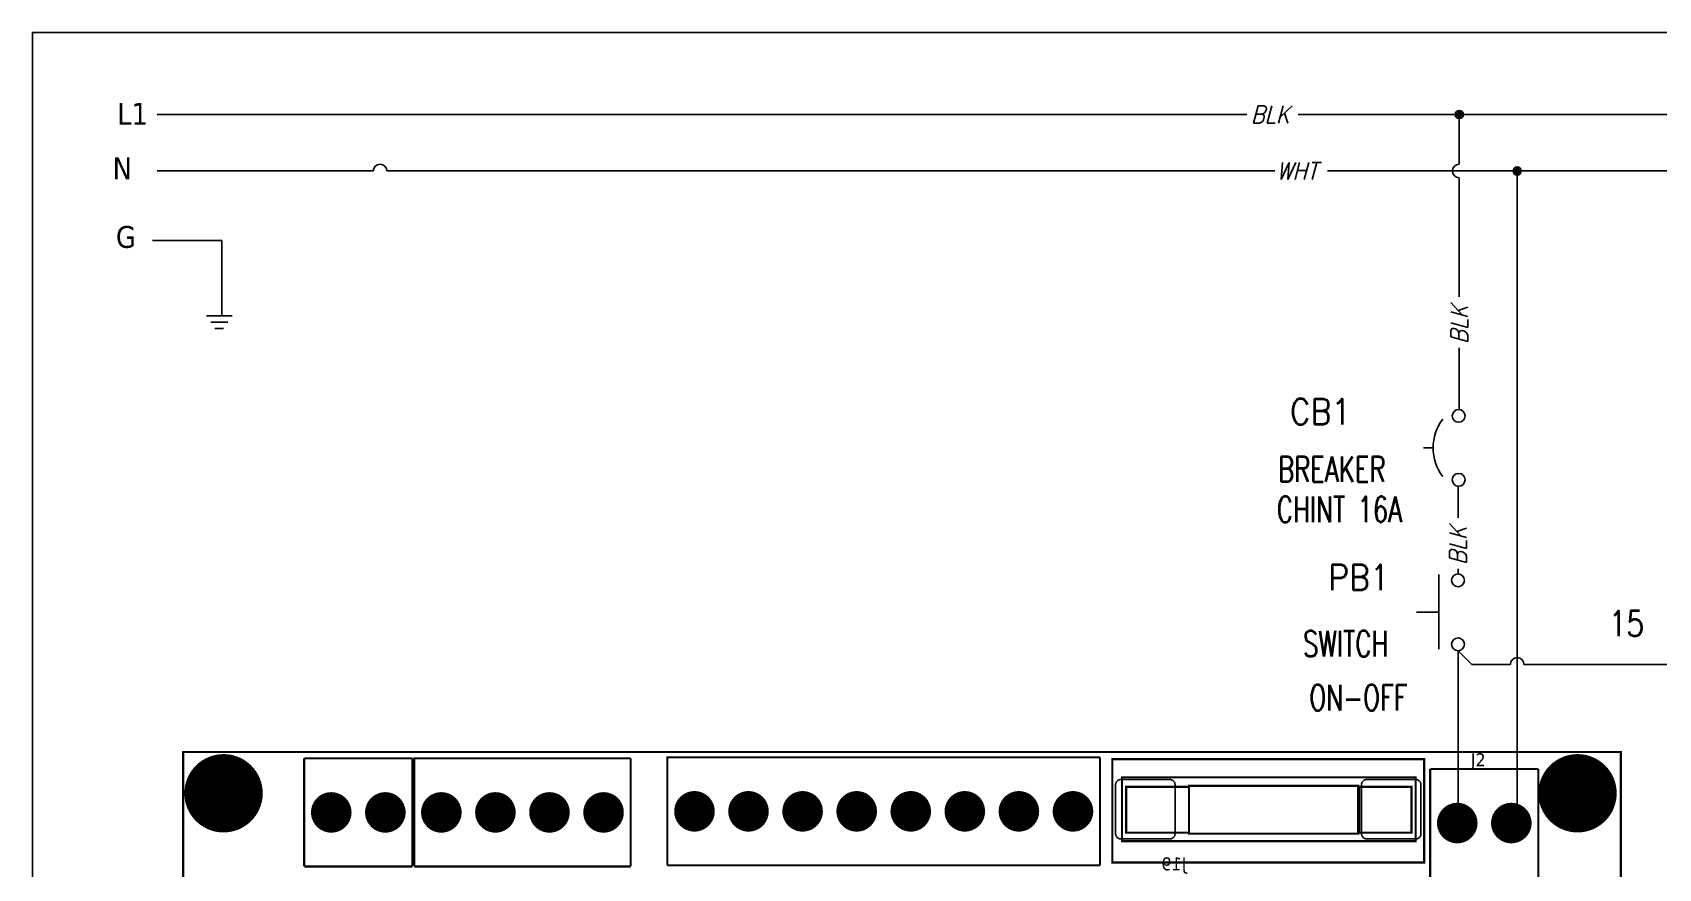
# Model space of a CAD drawing. Header units: millimetres. Extents: x 123.5 to 144.3, y 105.4 to 121.6.
# Drawn here: x 123.51 to 135.41, y 115.47 to 121.59 of the extents above; entities that cross this region are included whole.
import ezdxf
from ezdxf.enums import TextEntityAlignment as Align

# ---------------------------------------------------------------- set-up
doc = ezdxf.new("R2010")
doc.units = ezdxf.units.MM
doc.linetypes.add('HIDDEN2', pattern=[0.1875, 0.125, -0.0625])
for name, color, linetype in [('BLK_12AWG', 7, 'Continuous'), ('DESC', 250, 'Continuous'), ('MISC', 7, 'Continuous'), ('SYMS', 7, 'Continuous'), ('TAGS', 250, 'Continuous'), ('WIRES', 7, 'Continuous')]:
    doc.layers.add(name, color=color, linetype=linetype)
doc.layers.add('WIRENO', color=7, linetype='Continuous', true_color=0x000000)
doc.styles.get("Standard").update_dxf_attribs({"font": 'tahoma.ttf'})
doc.styles.add('WD', font='romans.shx')

# ---------------------------------------------------------------- blocks, each defined once
blk = doc.blocks.new('VPB11')
for p, q in [((-0.0938, 0.1849), (-0.0938, -0.1801)), ((-0.2022, 0), (-0.0938, 0))]:
    blk.add_line(p, q)
for centre in [(0, 0.1562), (0, -0.1562)]:
    blk.add_circle(centre, 0.0312)
at = {"style": 'WD'}
for tag, p, width in [('INST', (0.1269, 0.3902), 0.7), ('LOC', (0.1269, 0.2206), 0.7), ('TAG1', (0.1269, 0.0644), 0.9), ('XREF', (0.1287, -0.09), 0.7), ('DESC1', (0.1287, -0.242), 0.7), ('DESC2', (0.1287, -0.3982), 0.7)]:
    blk.add_attdef(tag, p, '', height=0.125, dxfattribs=dict(at, width=width))
at = {"linetype": 'Continuous', "style": 'WD'}
for tag, height, flags, p in [('TERM01', 0.125, 8, (-0.055, 0.2223)), ('MFG', 0.01, 9, (-0.1421, -0.0881)), ('CAT', 0.01, 9, (-0.1421, -0.0731))]:
    blk.add_attdef(tag, text='', height=height, dxfattribs=dict(at, flags=flags)).set_placement(p, align=Align.RIGHT)
at = {"color": 7, "style": 'WD', "flags": 1}
for tag, p in [('X2TERM01', (0, 0.1875)), ('X8TERM02', (0, -0.1875))]:
    blk.add_attdef(tag, p, '', height=0.0125, dxfattribs=at)
at = {"color": 7, "style": 'WD'}
for tag, p in [('X4LINK', (-0.2656, 0)), ('X1LINK', (0, 0))]:
    blk.add_attdef(tag, p, '', height=0.01, dxfattribs=at)
at = {"style": 'WD'}
for tag, flags, p in [('CONTACT', 1, (-0.1421, -0.0531)), ('FAMILY', 9, (-0.1421, -0.0365))]:
    blk.add_attdef(tag, text='', height=0.01, dxfattribs=dict(at, flags=flags)).set_placement(p, align=Align.RIGHT)
at = {"linetype": 'Continuous', "style": 'WD', "flags": 9}
blk.add_attdef('ASSYCODE', text='', height=0.01, dxfattribs=at).set_placement((-0.1551, -0.1064), align=Align.CENTER)
at = {"linetype": 'Continuous', "style": 'WD', "flags": 8}
blk.add_attdef('TERM02', text='', height=0.125, dxfattribs=at).set_placement((-0.0407, -0.2291), align=Align.TOP_RIGHT)
blk = doc.blocks.new('WDDOT')
for radius in [0.03, 0.0187, 0.00929]:
    blk.add_circle((0, 0), radius)
blk = doc.blocks.new('HT0_LGENERIC')
at = {"style": 'WD', "oblique": 15, "width": 0.9}
blk.add_attdef('COLOR', text='', height=0.125, dxfattribs=at).set_placement((0, 0), align=Align.MIDDLE_CENTER)
at = {"color": 7, "style": 'WD'}
for tag, p in [('X4_TINY_DOT_DONT_REMOVE', (-0.125, 0)), ('X1_TINY_DOT_DONT_REMOVE', (0.125, 0))]:
    blk.add_attdef(tag, p, '', height=0.0001, dxfattribs=at)
at = {"style": 'WD', "flags": 1}
for tag, p in [('X4TERM01', (-0.125, 0)), ('X1TERM01', (0.125, 0))]:
    blk.add_attdef(tag, p, '', height=0.01, dxfattribs=at)
blk = doc.blocks.new('VT0_LGENERIC')
at = {"style": 'WD', "oblique": 15, "width": 0.9}
blk.add_attdef('COLOR', text='', height=0.125, rotation=90, dxfattribs=at).set_placement((0, 0), align=Align.MIDDLE_CENTER)
at = {"style": 'WD', "flags": 1}
for tag, p in [('X2TERM01', (0, 0.25)), ('X8TERM01', (0, -0.25))]:
    blk.add_attdef(tag, p, '', height=0.01, rotation=90, dxfattribs=at)
at = {"color": 7, "style": 'WD'}
for tag, p in [('X2_TINY_DOT_DONT_REMOVE', (0, 0.25)), ('X8_TINY_DOT_DONT_REMOVE', (0, -0.25))]:
    blk.add_attdef(tag, p, '', height=0.0001, rotation=90, dxfattribs=at)
blk = doc.blocks.new('VGND2')
for p, q in [((0.09375, 0), (-0.09375, 0)), ((-0.0625, -0.046875), (0.0625, -0.046875)), ((-0.03125, -0.09375), (0.03125, -0.09375))]:
    blk.add_line(p, q)
at = {"style": 'WD', "flags": 1}
blk.add_attdef('X2TERM01', (0, 0), '', height=0.01, dxfattribs=at)
blk = doc.blocks.new('VCB1')
at = {"linetype": 'HIDDEN2'}
blk.add_line((-0.1712, 0), (-0.125, 0), dxfattribs=at)
for centre in [(0, 0.1562), (0, -0.1562)]:
    blk.add_circle(centre, 0.0312)
blk.add_arc((0.1094, 0), 0.2344, 143.1301, 216.8699)
at = {"style": 'WD'}
for tag, p, width in [('INST', (0.2188, 0.3883), 0.7), ('LOC', (0.2188, 0.2188), 0.7), ('TAG1', (0.1269, 0.0644), 0.9), ('XREF', (0.1287, -0.09), 0.7), ('DESC1', (0.1287, -0.242), 0.7), ('DESC2', (0.1287, -0.3893), 0.7)]:
    blk.add_attdef(tag, p, '', height=0.125, dxfattribs=dict(at, width=width))
at = {"linetype": 'Continuous', "style": 'WD'}
for tag, height, flags, p in [('TERM01', 0.125, 8, (-0.055, 0.2066)), ('MFG', 0.01, 9, (-0.1421, -0.0881)), ('CAT', 0.01, 9, (-0.1421, -0.0731))]:
    blk.add_attdef(tag, text='', height=height, dxfattribs=dict(at, flags=flags)).set_placement(p, align=Align.RIGHT)
at = {"style": 'WD', "width": 0.7}
blk.add_attdef('RATING1', text='', height=0.125, dxfattribs=at).set_placement((-0.1875, 0.0625), align=Align.RIGHT)
at = {"color": 7, "style": 'WD', "flags": 1}
for tag, p in [('X2TERM01', (0, 0.1875)), ('X8TERM02', (0, -0.1875))]:
    blk.add_attdef(tag, p, '', height=0.0125, dxfattribs=at)
at = {"color": 7, "style": 'WD'}
for tag, p in [('X4LINK', (-0.25, 0)), ('X1LINK', (0, 0))]:
    blk.add_attdef(tag, p, '', height=0.01, dxfattribs=at)
at = {"style": 'WD', "flags": 9}
for tag, p in [('FAMILY', (-0.1421, -0.0365)), ('CONTACT', (-0.1288, -0.1291))]:
    blk.add_attdef(tag, text='', height=0.01, dxfattribs=at).set_placement(p, align=Align.RIGHT)
at = {"linetype": 'Continuous', "style": 'WD', "flags": 9}
blk.add_attdef('ASSYCODE', text='', height=0.01, dxfattribs=at).set_placement((-0.1533, -0.1061), align=Align.CENTER)
at = {"linetype": 'Continuous', "style": 'WD', "flags": 8}
blk.add_attdef('TERM02', text='', height=0.125, dxfattribs=at).set_placement((-0.0407, -0.2134), align=Align.TOP_RIGHT)
blk = doc.blocks.new('EPAD')
at = {"const_width": 0.5}
blk.add_lwpolyline([(-0.25, 0, 1), (0.25, 0, 1)], format="xyb", close=True, dxfattribs=at)
blk = doc.blocks.new('CCRPBoard')
at = {"const_width": 0.008}
for points in [[(128.0158, 111.7979), (133.3334, 111.7979), (133.3334, 115.2063), (128.0158, 115.2063), (128.0158, 111.7979)], [(128.0158, 111.7979), (133.3334, 111.7979), (133.3334, 115.2063), (128.0158, 115.2063), (128.0158, 111.7979)], [(128.0158, 111.7979), (133.3334, 111.7979), (133.3334, 115.2063), (128.0158, 115.2063), (128.0158, 111.7979)], [(128.4638, 114.783), (128.4638, 115.183)], [(128.8638, 115.183), (128.4638, 115.183)], [(128.4638, 114.783), (128.4638, 115.183)], [(128.8638, 115.183), (128.4638, 115.183)], [(128.4638, 114.783), (128.4638, 115.183)], [(128.8638, 115.183), (128.4638, 115.183)], [(128.8638, 114.783), (128.8638, 115.183)], [(128.8638, 114.783), (128.8638, 115.183)], [(128.8638, 114.783), (128.8638, 115.183)], [(128.8709, 114.783), (128.8709, 115.183), (129.6709, 115.183)], [(128.8709, 114.783), (128.8709, 115.183), (129.6709, 115.183)], [(128.8709, 114.783), (128.8709, 115.183), (129.6709, 115.183)], [(129.6709, 114.783), (129.6709, 115.183)], [(129.6709, 114.783), (129.6709, 115.183)], [(129.6709, 114.783), (129.6709, 115.183)], [(129.8071, 114.7869), (129.8071, 115.1869), (131.4071, 115.1869)], [(129.8071, 114.7869), (129.8071, 115.1869), (131.4071, 115.1869)], [(129.8071, 114.7869), (129.8071, 115.1869), (131.4071, 115.1869)], [(131.4071, 114.7869), (131.4071, 115.1869)], [(131.4071, 114.7869), (131.4071, 115.1869)], [(131.4071, 114.7869), (131.4071, 115.1869)], [(131.4528, 114.7979), (132.6063, 114.7979), (132.6063, 115.1798), (131.4528, 115.1798), (131.4528, 114.7979)], [(131.4528, 114.7979), (132.6063, 114.7979), (132.6063, 115.1798), (131.4528, 115.1798), (131.4528, 114.7979)], [(131.4528, 114.7979), (132.6063, 114.7979), (132.6063, 115.1798), (131.4528, 115.1798), (131.4528, 114.7979)], [(131.4882, 114.8767), (132.5748, 114.8767), (132.5748, 115.1129), (131.4882, 115.1129), (131.4882, 114.8767)], [(131.4882, 114.8767), (132.5748, 114.8767), (132.5748, 115.1129), (131.4882, 115.1129), (131.4882, 114.8767)], [(131.4882, 114.8767), (132.5748, 114.8767), (132.5748, 115.1129), (131.4882, 115.1129), (131.4882, 114.8767)], [(132.6284, 115.1436), (132.6284, 114.7436)], [(132.6284, 115.1436), (133.0284, 115.1436)], [(132.6284, 115.1436), (132.6284, 114.7436)], [(132.6284, 115.1436), (133.0284, 115.1436)], [(132.6284, 115.1436), (132.6284, 114.7436)], [(132.6284, 115.1436), (133.0284, 115.1436)], [(133.0284, 115.1436), (133.0284, 114.7436)], [(133.0284, 115.1436), (133.0284, 114.7436)], [(133.0284, 115.1436), (133.0284, 114.7436)], [(131.504, 114.9082), (131.7362, 114.9082), (131.7362, 115.0775), (131.504, 115.0775), (131.504, 114.9082)], [(131.504, 114.9082), (131.7362, 114.9082), (131.7362, 115.0775), (131.504, 115.0775), (131.504, 114.9082)], [(131.504, 114.9082), (131.7362, 114.9082), (131.7362, 115.0775), (131.504, 115.0775), (131.504, 114.9082)], [(131.7362, 114.9042), (132.3622, 114.9042), (132.3622, 115.0814), (131.7362, 115.0814), (131.7362, 114.9042)], [(131.7362, 114.9042), (132.3622, 114.9042), (132.3622, 115.0814), (131.7362, 115.0814), (131.7362, 114.9042)], [(131.7362, 114.9042), (132.3622, 114.9042), (132.3622, 115.0814), (131.7362, 115.0814), (131.7362, 114.9042)], [(132.3662, 114.9082), (132.5591, 114.9082), (132.5591, 115.0775), (132.3662, 115.0775), (132.3662, 114.9082)], [(132.3662, 114.9082), (132.5591, 114.9082), (132.5591, 115.0775), (132.3662, 115.0775), (132.3662, 114.9082)], [(132.3662, 114.9082), (132.5591, 114.9082), (132.5591, 115.0775), (132.3662, 115.0775), (132.3662, 114.9082)], [(128.8638, 114.783), (128.4638, 114.783)], [(128.8638, 114.783), (128.4638, 114.783)], [(128.8638, 114.783), (128.4638, 114.783)], [(129.6709, 114.783), (128.8709, 114.783)], [(129.6709, 114.783), (128.8709, 114.783)], [(129.6709, 114.783), (128.8709, 114.783)], [(131.4071, 114.7869), (129.8071, 114.7869)], [(131.4071, 114.7869), (129.8071, 114.7869)], [(131.4071, 114.7869), (129.8071, 114.7869)]]:
    blk.add_lwpolyline(points, dxfattribs=at)
for points in [[(131.4848, 115.1048), (131.6648, 115.1048), (131.6669, 115.1047), (131.6689, 115.1044), (131.6708, 115.1039), (131.6727, 115.1033), (131.6744, 115.1024), (131.6761, 115.1014), (131.6776, 115.1003), (131.679, 115.099), (131.6803, 115.0976), (131.6815, 115.0961), (131.6824, 115.0944), (131.6833, 115.0927), (131.6839, 115.0908), (131.6844, 115.0889), (131.6847, 115.0869), (131.6848, 115.0848), (131.6848, 114.9048), (131.6847, 114.9027), (131.6844, 114.9007), (131.6839, 114.8988), (131.6833, 114.8969), (131.6824, 114.8952), (131.6815, 114.8935), (131.6803, 114.892), (131.679, 114.8906), (131.6776, 114.8893), (131.6761, 114.8882), (131.6744, 114.8872), (131.6727, 114.8863), (131.6708, 114.8857), (131.6689, 114.8852), (131.6669, 114.8849), (131.6648, 114.8848), (131.4848, 114.8848), (131.4827, 114.8849), (131.4807, 114.8852), (131.4788, 114.8857), (131.4769, 114.8863), (131.4752, 114.8872), (131.4735, 114.8882), (131.472, 114.8893), (131.4706, 114.8906), (131.4693, 114.892), (131.4682, 114.8935), (131.4672, 114.8952), (131.4664, 114.8969), (131.4657, 114.8988), (131.4652, 114.9007), (131.4649, 114.9027), (131.4648, 114.9048), (131.4648, 115.0848), (131.4649, 115.0869), (131.4652, 115.0889), (131.4657, 115.0908), (131.4664, 115.0927), (131.4672, 115.0944), (131.4682, 115.0961), (131.4693, 115.0976), (131.4706, 115.099), (131.472, 115.1003), (131.4735, 115.1014), (131.4752, 115.1024), (131.4769, 115.1033), (131.4788, 115.1039), (131.4807, 115.1044), (131.4827, 115.1047), (131.4848, 115.1048)], [(132.3943, 115.1048), (132.5743, 115.1048), (132.5763, 115.1047), (132.5784, 115.1044), (132.5803, 115.1039), (132.5821, 115.1033), (132.5839, 115.1024), (132.5855, 115.1014), (132.5871, 115.1003), (132.5885, 115.099), (132.5898, 115.0976), (132.5909, 115.0961), (132.5919, 115.0944), (132.5927, 115.0927), (132.5934, 115.0908), (132.5939, 115.0889), (132.5942, 115.0869), (132.5943, 115.0848), (132.5943, 114.9048), (132.5942, 114.9027), (132.5939, 114.9007), (132.5934, 114.8988), (132.5927, 114.8969), (132.5919, 114.8952), (132.5909, 114.8935), (132.5898, 114.892), (132.5885, 114.8906), (132.5871, 114.8893), (132.5855, 114.8882), (132.5839, 114.8872), (132.5821, 114.8863), (132.5803, 114.8857), (132.5784, 114.8852), (132.5763, 114.8849), (132.5743, 114.8848), (132.3943, 114.8848), (132.3922, 114.8849), (132.3902, 114.8852), (132.3882, 114.8857), (132.3864, 114.8863), (132.3846, 114.8872), (132.383, 114.8882), (132.3815, 114.8893), (132.38, 114.8906), (132.3788, 114.892), (132.3776, 114.8935), (132.3766, 114.8952), (132.3758, 114.8969), (132.3751, 114.8988), (132.3747, 114.9007), (132.3744, 114.9027), (132.3743, 114.9048), (132.3743, 115.0848), (132.3744, 115.0869), (132.3747, 115.0889), (132.3751, 115.0908), (132.3758, 115.0927), (132.3766, 115.0944), (132.3776, 115.0961), (132.3788, 115.0976), (132.38, 115.099), (132.3815, 115.1003), (132.383, 115.1014), (132.3846, 115.1024), (132.3864, 115.1033), (132.3882, 115.1039), (132.3902, 115.1044), (132.3922, 115.1047), (132.3943, 115.1048)]]:
    blk.add_lwpolyline(points, close=True)
for p, xscale, yscale in [((128.1654, 115.0538), 0.29, 0.29), ((133.1732, 115.0538), 0.29, 0.29), ((128.5638, 114.983), 0.15, 0.15), ((128.7638, 114.983), 0.15, 0.15), ((128.9709, 114.983), 0.15, 0.15), ((129.1709, 114.983), 0.15, 0.15), ((129.3709, 114.983), 0.15, 0.15), ((129.5709, 114.983), 0.15, 0.15), ((129.9071, 114.9869), 0.15, 0.15), ((130.1071, 114.9869), 0.15, 0.15), ((130.3071, 114.9869), 0.15, 0.15), ((130.5071, 114.9869), 0.15, 0.15), ((130.7071, 114.9869), 0.15, 0.15), ((130.9071, 114.9869), 0.15, 0.15), ((131.1071, 114.9869), 0.15, 0.15), ((131.3071, 114.9869), 0.15, 0.15), ((132.7284, 114.9436), 0.15, 0.15), ((132.9284, 114.9436), 0.15, 0.15)]:
    blk.add_blockref('EPAD', p, dxfattribs=dict(xscale=xscale, yscale=yscale))
at = {"width": 1.041667}
blk.add_text('J2', height=0.048, dxfattribs=at).set_placement((132.7784, 115.1536))
blk.add_text('J2', height=0.048, dxfattribs=at).set_placement((132.7784, 115.1536))
blk.add_text('J2', height=0.048, dxfattribs=at).set_placement((132.7784, 115.1536))
at = {"text_generation_flag": 2, "width": 1.041667}
blk.add_text('J19', height=0.048, dxfattribs=at).set_placement((131.7264, 114.7686))
blk.add_text('J19', height=0.048, dxfattribs=at).set_placement((131.7264, 114.7686))
blk.add_text('J19', height=0.048, dxfattribs=at).set_placement((131.7264, 114.7686))
blk = doc.blocks.new('WD_WNV')
at = {"style": 'WD', "flags": 1}
for tag, p in [('W01USER', (-0.0625, 0.0938)), ('W02USER', (-0.0625, 0.0859)), ('W03USER', (-0.0625, 0.0781)), ('W04USER', (-0.0625, 0.0703)), ('W05USER', (-0.0625, 0.0625)), ('W06USER', (-0.0625, 0.0547)), ('W07USER', (-0.0625, 0.0469)), ('W08USER', (-0.0625, 0.0391)), ('W09USER', (-0.0625, 0.0312)), ('W10USER', (-0.0625, 0.0234))]:
    blk.add_attdef(tag, text='', height=0.005, dxfattribs=at).set_placement(p, align=Align.CENTER)
at = {"linetype": 'Continuous', "style": 'WD', "width": 0.8}
blk.add_attdef('WIRENO', text='', height=0.125, dxfattribs=at).set_placement((-0.05, 0), align=Align.MIDDLE_RIGHT)

msp = doc.modelspace()

# ---------------------------------------------------------------- linework, layer by layer
at = {"color": 7, "linetype": 'Continuous'}
for p, q in [((144.256, 121.59), (123.506, 121.59)), ((123.506, 121.59), (123.506, 105.405))]:
    msp.add_line(p, q, dxfattribs=at)
at = {"layer": 'BLK_12AWG'}
for p, q in [((124.418, 120.99), (132.399, 120.99)), ((132.774, 120.99), (142.793, 120.99)), ((133.954, 120.626), (133.954, 120.99)), ((124.418, 120.576), (126.001, 120.576)), ((126.101, 120.576), (132.604, 120.576)), ((132.989, 120.576), (142.793, 120.576)), ((133.954, 119.655), (133.954, 120.526)), ((134.378, 115.8), (134.378, 120.576)), ((133.954, 118.832), (133.954, 119.28))]:
    msp.add_line(p, q, dxfattribs=at)
for centre, start, end in [((126.051, 120.576), 0, 180), ((133.954, 120.576), 90, 270)]:
    msp.add_arc(centre, 0.05, start, end, dxfattribs=at)
at = {"layer": 'WIRES'}
for p, q in [((124.383, 120.066), (124.893, 120.066)), ((124.893, 120.066), (124.893, 119.515)), ((133.945, 118.036), (133.945, 118.269)), ((133.945, 117.624), (133.945, 117.661)), ((133.945, 117.061), (133.945, 115.814)), ((133.945, 117.061), (134.045, 116.961)), ((134.045, 116.961), (134.328, 116.961)), ((134.428, 116.961), (135.921, 116.961)), ((129.569, 115.82), (129.53, 115.82)), ((133.945, 115.814), (134.022, 115.814))]:
    msp.add_line(p, q, dxfattribs=at)
msp.add_arc((134.378, 116.961), 0.05, 0, 180, dxfattribs=at)

# ---------------------------------------------------------------- block references
at = {"layer": 'DESC', "xscale": 1.98, "yscale": 1.98, "zscale": 1.98}
msp.add_blockref('CCRPBoard', (-128.863, -111.789), dxfattribs=at)
at = {"layer": 'SYMS'}
ref = msp.add_blockref('HT0_LGENERIC', (132.57, 120.99), dxfattribs=at)
ref.add_attrib('X1_TINY_DOT_DONT_REMOVE', '.', (132.774, 120.99), dxfattribs={"layer": 'MISC', "color": 7, "height": 0.0001, "style": 'WD'})
ref.add_attrib('X4_TINY_DOT_DONT_REMOVE', '.', (132.399, 120.99), dxfattribs={"layer": 'MISC', "color": 7, "height": 0.0001, "style": 'WD'})
ref.add_attrib('COLOR', 'BLK', dxfattribs={"layer": 'MISC', "height": 0.125, "style": 'WD', "oblique": 15, "width": 0.9}).set_placement((132.57, 120.99), align=Align.MIDDLE_CENTER)
for name, p in [('WDDOT', (133.954, 120.99)), ('WDDOT', (134.378, 120.576)), ('VGND2', (124.873, 119.515))]:
    msp.add_blockref(name, p, dxfattribs=at)
ref = msp.add_blockref('HT0_LGENERIC', (132.766, 120.576), dxfattribs=at)
ref.add_attrib('X1_TINY_DOT_DONT_REMOVE', '.', (132.989, 120.576), dxfattribs={"layer": 'MISC', "color": 7, "height": 0.0001, "style": 'WD'})
ref.add_attrib('X4_TINY_DOT_DONT_REMOVE', '.', (132.604, 120.576), dxfattribs={"layer": 'MISC', "color": 7, "height": 0.0001, "style": 'WD'})
ref.add_attrib('COLOR', 'WHT', dxfattribs={"layer": 'MISC', "height": 0.125, "style": 'WD', "oblique": 15, "width": 0.9}).set_placement((132.766, 120.576), align=Align.MIDDLE_CENTER)
ref = msp.add_blockref('VT0_LGENERIC', (133.954, 119.451), dxfattribs=at)
ref.add_attrib('X2_TINY_DOT_DONT_REMOVE', '.', (133.954, 119.655), dxfattribs={"layer": 'MISC', "color": 7, "height": 0.0001, "rotation": 90, "style": 'WD'})
ref.add_attrib('X8_TINY_DOT_DONT_REMOVE', '.', (133.954, 119.28), dxfattribs={"layer": 'MISC', "color": 7, "height": 0.0001, "rotation": 90, "style": 'WD'})
ref.add_attrib('COLOR', 'BLK', dxfattribs={"layer": 'MISC', "height": 0.125, "rotation": 90, "style": 'WD', "oblique": 15, "width": 0.9}).set_placement((133.954, 119.451), align=Align.MIDDLE_CENTER)
ref = msp.add_blockref('VCB1', (133.95, 118.548), dxfattribs=dict(at, xscale=1.5, yscale=1.5, zscale=1.5))
ref.add_attrib('DESC2', 'CHINT 16A', (132.618, 118.004), dxfattribs={"layer": 'DESC', "height": 0.1875, "style": 'WD', "width": 0.7})
ref.add_attrib('DESC1', 'BREAKER', (132.626, 118.298), dxfattribs={"layer": 'DESC', "height": 0.1875, "style": 'WD', "width": 0.7})
ref.add_attrib('TAG1', 'CB1', (132.713, 118.72), dxfattribs={"layer": 'TAGS', "height": 0.1875, "style": 'WD', "width": 0.9})
ref = msp.add_blockref('VT0_LGENERIC', (133.945, 117.832), dxfattribs=at)
ref.add_attrib('X2_TINY_DOT_DONT_REMOVE', '.', (133.945, 118.036), dxfattribs={"layer": 'MISC', "color": 7, "height": 0.0001, "rotation": 90, "style": 'WD'})
ref.add_attrib('X8_TINY_DOT_DONT_REMOVE', '.', (133.945, 117.661), dxfattribs={"layer": 'MISC', "color": 7, "height": 0.0001, "rotation": 90, "style": 'WD'})
ref.add_attrib('COLOR', 'BLK', dxfattribs={"layer": 'MISC', "height": 0.125, "rotation": 90, "style": 'WD', "oblique": 15, "width": 0.9}).set_placement((133.945, 117.832), align=Align.MIDDLE_CENTER)
ref = msp.add_blockref('VPB11', (133.945, 117.343), dxfattribs=dict(at, xscale=1.5, yscale=1.5, zscale=1.5))
ref.add_attrib('DESC2', 'ON-OFF', (132.856, 116.625), dxfattribs={"layer": 'DESC', "height": 0.1875, "style": 'WD', "width": 0.7})
ref.add_attrib('DESC1', 'SWITCH', (132.81, 117.019), dxfattribs={"layer": 'DESC', "height": 0.1875, "style": 'WD', "width": 0.7})
ref.add_attrib('TAG1', 'PB1', (132.995, 117.505), dxfattribs={"layer": 'TAGS', "height": 0.1875, "style": 'WD', "width": 0.9})
at = {"layer": 'WIRENO'}
ref = msp.add_blockref('WD_WNV', (135.382, 117.261), dxfattribs=dict(at, xscale=1.5, yscale=1.5, zscale=1.5))
ref.add_attrib('WIRENO', '15', dxfattribs={"linetype": 'Continuous', "height": 0.1875, "style": 'WD', "width": 0.8}).set_placement((135.307, 117.261), align=Align.MIDDLE_RIGHT)

# ---------------------------------------------------------------- texts
at = {"char_height": 0.16, "attachment_point": 1}
for s, insert in [('L1', (124.126, 121.075)), ('N', (124.092, 120.676)), ('G', (124.116, 120.173))]:
    msp.add_mtext_dynamic_manual_height_columns(s, width=0.37194, gutter_width=0.05, heights=[0], dxfattribs=dict(at, insert=insert))

doc.saveas('drawing.dxf')
